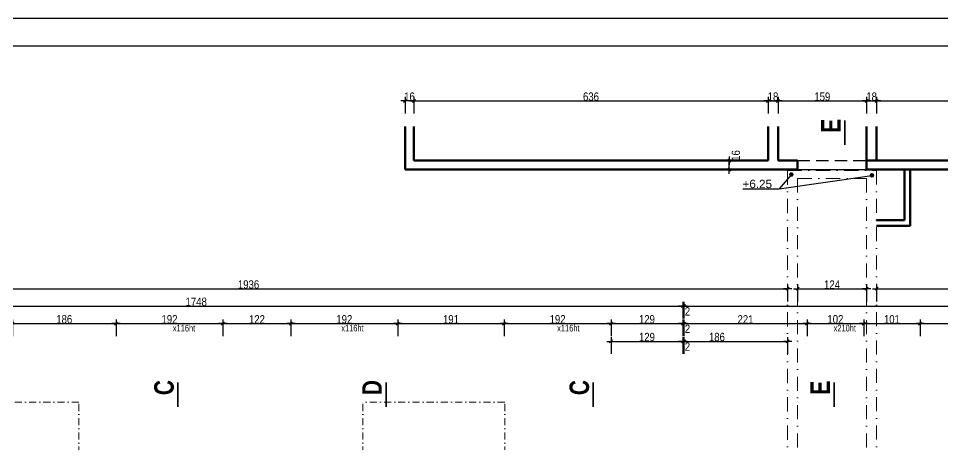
# Model space of a CAD drawing. Header units: millimetres. Extents: x 7120 to 15038, y -9128 to -4928.
# Drawn here: x 9975 to 11635, y -5693 to -4928 of the extents above; entities that cross this region are included whole.
import ezdxf
from ezdxf.enums import TextEntityAlignment as Align

# ---------------------------------------------------------------- set-up
doc = ezdxf.new("R2010")
doc.units = ezdxf.units.MM
doc.linetypes.add('CACHE2', pattern=[4.7625, 3.175, -1.5875])
doc.linetypes.add('TIRETPTX2', pattern=[50.8, 25.4, -12.7, 0, -12.7])
for name, color, linetype in [('01_Cad_2', 5, 'Continuous'), ('01_cote_gen', 4, 'Continuous'), ('01_linteaux', 2, 'Continuous'), ('01_texte', 230, 'Continuous'), ('AA_COTES', 2, 'Continuous')]:
    doc.layers.add(name, color=color, linetype=linetype)
doc.layers.add('01_murs_coup', color=5, linetype='Continuous', lineweight=60)
doc.layers.add('01_tram_axes', color=2, linetype='TIRETPTX2', lineweight=9)
doc.styles.add('ARIAL', font='arial.ttf')
doc.styles.add('impact', font='impact.ttf')
doc.styles.add('MATTE_TXT', font='arial.ttf')
doc.styles.add('STYLE2', font='ARIALN.TTF')
doc.dimstyles.new('JB50', dxfattribs={"dimscale": 0.1, "dimtxt": 150, "dimasz": 15, "dimexe": 0.1, "dimexo": 0.1, "dimgap": 0.09, "dimtad": 1, "dimdec": 1, "dimdsep": 46, "dimtxsty": 'STYLE2', "dimblk1": 'BOND_G', "dimblk2": 'BOND_D', "dimsah": 1, "dimcen": 1.5, "dimdle": 0.01, "dimse1": 1, "dimse2": 1, "dimclrd": 4, "dimclre": 2, "dimclrt": 6, "dimazin": 2, "dimtfac": 2.333333, "dimtdec": 1, "dimtix": 1, "dimtmove": 2, "dimatfit": 3, "dimldrblk": 'BOND_G', "dimfxl": 1, "dimtolj": 1, "dimtzin": 0, "dimarcsym": 0})

# ---------------------------------------------------------------- blocks, each defined once
blk = doc.blocks.new('BOND_G')
at = {"layer": 'AA_COTES', "color": 0}
for p, q in [((0, -5), (0, 15)), ((5, 0), (-5, 0)), ((1.8, 1.8), (-1.8, -1.8))]:
    blk.add_line(p, q, dxfattribs=at)
blk = doc.blocks.new('BOND_D')
at = {"layer": 'AA_COTES', "color": 0}
for p, q in [((5, 0), (-5, 0)), ((-1.8, -1.8), (1.8, 1.8)), ((0, 5), (0, -15))]:
    blk.add_line(p, q, dxfattribs=at)
blk = doc.blocks.new('*D12')
at = {"layer": '01_cote_gen', "color": 4, "lineweight": -2, "transparency": 16777216}
blk.add_line((9966.1, -5475.8), (10149.1, -5475.8), dxfattribs=at)
at = {"layer": 'DEFPOINTS', "color": 0}
for p in [(10150.6, -5475.8), (9964.6, -5503.7), (10150.6, -5503.7)]:
    blk.add_point(p, dxfattribs=at)
at = {"layer": '01_cote_gen', "color": 4, "lineweight": -2, "transparency": 16777216, "xscale": 1.5, "yscale": 1.5, "zscale": 1.5, "rotation": 180}
blk.add_blockref('BOND_G', (9964.6, -5475.8), dxfattribs=at)
at = {"layer": '01_cote_gen', "color": 4, "lineweight": -2, "transparency": 16777216, "xscale": 1.5, "yscale": 1.5, "zscale": 1.5}
blk.add_blockref('BOND_D', (10150.6, -5475.8), dxfattribs=at)
at = {"layer": '01_cote_gen', "color": 6, "transparency": 16777216, "insert": (10057.6, -5468.1), "char_height": 15, "attachment_point": 5, "style": 'STYLE2'}
blk.add_mtext('\\A1;186', dxfattribs=at)
blk = doc.blocks.new('*D13')
at = {"layer": '01_cote_gen', "color": 4, "lineweight": -2, "transparency": 16777216}
blk.add_line((10152.1, -5475.8), (10341.1, -5475.8), dxfattribs=at)
at = {"layer": 'DEFPOINTS', "color": 0}
for p in [(10342.6, -5475.8), (10150.6, -5503.7), (10342.6, -5503.7)]:
    blk.add_point(p, dxfattribs=at)
at = {"layer": '01_cote_gen', "color": 4, "lineweight": -2, "transparency": 16777216, "xscale": 1.5, "yscale": 1.5, "zscale": 1.5, "rotation": 180}
blk.add_blockref('BOND_G', (10150.6, -5475.8), dxfattribs=at)
at = {"layer": '01_cote_gen', "color": 4, "lineweight": -2, "transparency": 16777216, "xscale": 1.5, "yscale": 1.5, "zscale": 1.5}
blk.add_blockref('BOND_D', (10342.6, -5475.8), dxfattribs=at)
at = {"layer": '01_cote_gen', "color": 6, "transparency": 16777216, "insert": (10246.6, -5468.1), "char_height": 15, "attachment_point": 5, "style": 'STYLE2'}
blk.add_mtext('\\A1;192', dxfattribs=at)
blk = doc.blocks.new('*D14')
at = {"layer": '01_cote_gen', "color": 4, "lineweight": -2, "transparency": 16777216}
blk.add_line((10344.1, -5475.8), (10463.1, -5475.8), dxfattribs=at)
at = {"layer": 'DEFPOINTS', "color": 0}
for p in [(10464.6, -5475.8), (10342.6, -5503.7), (10464.6, -5503.7)]:
    blk.add_point(p, dxfattribs=at)
at = {"layer": '01_cote_gen', "color": 4, "lineweight": -2, "transparency": 16777216, "xscale": 1.5, "yscale": 1.5, "zscale": 1.5, "rotation": 180}
blk.add_blockref('BOND_G', (10342.6, -5475.8), dxfattribs=at)
at = {"layer": '01_cote_gen', "color": 4, "lineweight": -2, "transparency": 16777216, "xscale": 1.5, "yscale": 1.5, "zscale": 1.5}
blk.add_blockref('BOND_D', (10464.6, -5475.8), dxfattribs=at)
at = {"layer": '01_cote_gen', "color": 6, "transparency": 16777216, "insert": (10403.6, -5468.2), "char_height": 15, "attachment_point": 5, "style": 'STYLE2'}
blk.add_mtext('\\A1;122', dxfattribs=at)
blk = doc.blocks.new('*D15')
at = {"layer": '01_cote_gen', "color": 4, "lineweight": -2, "transparency": 16777216}
blk.add_line((10466.1, -5475.8), (10655.1, -5475.8), dxfattribs=at)
at = {"layer": 'DEFPOINTS', "color": 0}
for p in [(10656.6, -5475.8), (10464.6, -5503.7), (10656.6, -5503.7)]:
    blk.add_point(p, dxfattribs=at)
at = {"layer": '01_cote_gen', "color": 4, "lineweight": -2, "transparency": 16777216, "xscale": 1.5, "yscale": 1.5, "zscale": 1.5, "rotation": 180}
blk.add_blockref('BOND_G', (10464.6, -5475.8), dxfattribs=at)
at = {"layer": '01_cote_gen', "color": 4, "lineweight": -2, "transparency": 16777216, "xscale": 1.5, "yscale": 1.5, "zscale": 1.5}
blk.add_blockref('BOND_D', (10656.6, -5475.8), dxfattribs=at)
at = {"layer": '01_cote_gen', "color": 6, "transparency": 16777216, "insert": (10560.6, -5468.1), "char_height": 15, "attachment_point": 5, "style": 'STYLE2'}
blk.add_mtext('\\A1;192', dxfattribs=at)
blk = doc.blocks.new('*D16')
at = {"layer": '01_cote_gen', "color": 4, "lineweight": -2, "transparency": 16777216}
blk.add_line((10658.1, -5475.8), (10846.1, -5475.8), dxfattribs=at)
at = {"layer": 'DEFPOINTS', "color": 0}
for p in [(10847.6, -5475.8), (10656.6, -5503.7), (10847.6, -5503.7)]:
    blk.add_point(p, dxfattribs=at)
at = {"layer": '01_cote_gen', "color": 4, "lineweight": -2, "transparency": 16777216, "xscale": 1.5, "yscale": 1.5, "zscale": 1.5, "rotation": 180}
blk.add_blockref('BOND_G', (10656.6, -5475.8), dxfattribs=at)
at = {"layer": '01_cote_gen', "color": 4, "lineweight": -2, "transparency": 16777216, "xscale": 1.5, "yscale": 1.5, "zscale": 1.5}
blk.add_blockref('BOND_D', (10847.6, -5475.8), dxfattribs=at)
at = {"layer": '01_cote_gen', "color": 6, "transparency": 16777216, "insert": (10752.1, -5468.1), "char_height": 15, "attachment_point": 5, "style": 'STYLE2'}
blk.add_mtext('\\A1;191', dxfattribs=at)
blk = doc.blocks.new('*D17')
at = {"layer": '01_cote_gen', "color": 4, "lineweight": -2, "transparency": 16777216}
blk.add_line((10849.1, -5475.8), (11038.1, -5475.8), dxfattribs=at)
at = {"layer": 'DEFPOINTS', "color": 0}
for p in [(11039.6, -5475.8), (10847.6, -5503.7), (11039.6, -5503.7)]:
    blk.add_point(p, dxfattribs=at)
at = {"layer": '01_cote_gen', "color": 4, "lineweight": -2, "transparency": 16777216, "xscale": 1.5, "yscale": 1.5, "zscale": 1.5, "rotation": 180}
blk.add_blockref('BOND_G', (10847.6, -5475.8), dxfattribs=at)
at = {"layer": '01_cote_gen', "color": 4, "lineweight": -2, "transparency": 16777216, "xscale": 1.5, "yscale": 1.5, "zscale": 1.5}
blk.add_blockref('BOND_D', (11039.6, -5475.8), dxfattribs=at)
at = {"layer": '01_cote_gen', "color": 6, "transparency": 16777216, "insert": (10943.6, -5468.1), "char_height": 15, "attachment_point": 5, "style": 'STYLE2'}
blk.add_mtext('\\A1;192', dxfattribs=at)
blk = doc.blocks.new('*D18')
at = {"layer": '01_cote_gen', "color": 4, "lineweight": -2, "transparency": 16777216}
blk.add_line((9422.1, -5413.3), (11355.1, -5413.3), dxfattribs=at)
at = {"layer": 'DEFPOINTS', "color": 0}
for p in [(11356.6, -5413.3), (9420.6, -5467), (11356.6, -5467)]:
    blk.add_point(p, dxfattribs=at)
at = {"layer": '01_cote_gen', "color": 4, "lineweight": -2, "transparency": 16777216, "xscale": 1.5, "yscale": 1.5, "zscale": 1.5, "rotation": 180}
blk.add_blockref('BOND_G', (9420.6, -5413.3), dxfattribs=at)
at = {"layer": '01_cote_gen', "color": 4, "lineweight": -2, "transparency": 16777216, "xscale": 1.5, "yscale": 1.5, "zscale": 1.5}
blk.add_blockref('BOND_D', (11356.6, -5413.3), dxfattribs=at)
at = {"layer": '01_cote_gen', "color": 6, "transparency": 16777216, "insert": (10388.6, -5405.6), "char_height": 15, "attachment_point": 5, "style": 'STYLE2'}
blk.add_mtext('\\A1;1936', dxfattribs=at)
blk = doc.blocks.new('*D36')
at = {"layer": '01_cote_gen', "color": 4, "lineweight": -2, "transparency": 16777216}
blk.add_line((11041.1, -5507.7), (11167.1, -5507.7), dxfattribs=at)
at = {"layer": 'DEFPOINTS', "color": 0}
for p in [(11039.6, -5505.8), (11168.6, -5505.8), (11168.6, -5507.7)]:
    blk.add_point(p, dxfattribs=at)
at = {"layer": '01_cote_gen', "color": 4, "lineweight": -2, "transparency": 16777216, "xscale": 1.5, "yscale": 1.5, "zscale": 1.5, "rotation": 180}
blk.add_blockref('BOND_G', (11039.6, -5507.7), dxfattribs=at)
at = {"layer": '01_cote_gen', "color": 4, "lineweight": -2, "transparency": 16777216, "xscale": 1.5, "yscale": 1.5, "zscale": 1.5}
blk.add_blockref('BOND_D', (11168.6, -5507.7), dxfattribs=at)
at = {"layer": '01_cote_gen', "color": 6, "transparency": 16777216, "insert": (11104.1, -5500), "char_height": 15, "attachment_point": 5, "style": 'STYLE2'}
blk.add_mtext('\\A1;129', dxfattribs=at)
blk = doc.blocks.new('*D37')
at = {"layer": '01_cote_gen', "color": 4, "lineweight": -2, "transparency": 16777216}
blk.add_line((11172.1, -5507.7), (11355.1, -5507.7), dxfattribs=at)
at = {"layer": 'DEFPOINTS', "color": 0}
for p in [(11170.6, -5505.8), (11356.6, -5507.7), (11356.6, -5554.3)]:
    blk.add_point(p, dxfattribs=at)
at = {"layer": '01_cote_gen', "color": 4, "lineweight": -2, "transparency": 16777216, "xscale": 1.5, "yscale": 1.5, "zscale": 1.5, "rotation": 180}
blk.add_blockref('BOND_G', (11170.6, -5507.7), dxfattribs=at)
at = {"layer": '01_cote_gen', "color": 4, "lineweight": -2, "transparency": 16777216, "xscale": 1.5, "yscale": 1.5, "zscale": 1.5}
blk.add_blockref('BOND_D', (11356.6, -5507.7), dxfattribs=at)
at = {"layer": '01_cote_gen', "color": 6, "transparency": 16777216, "insert": (11229.8, -5500), "char_height": 15, "attachment_point": 5, "style": 'STYLE2'}
blk.add_mtext('\\A1;186', dxfattribs=at)
blk = doc.blocks.new('*D38')
at = {"layer": '01_cote_gen', "color": 4, "lineweight": -2, "transparency": 16777216}
for p, q in [((11167.1, -5507.7), (11165.6, -5507.7)), ((11170.6, -5507.7), (11168.6, -5507.7)), ((11172.1, -5507.7), (11173.6, -5507.7))]:
    blk.add_line(p, q, dxfattribs=at)
at = {"layer": 'DEFPOINTS', "color": 0}
for p in [(11168.6, -5507.7), (11168.6, -5515.2), (11170.6, -5515.2)]:
    blk.add_point(p, dxfattribs=at)
at = {"layer": '01_cote_gen', "color": 4, "lineweight": -2, "transparency": 16777216, "xscale": 1.5, "yscale": 1.5, "zscale": 1.5}
blk.add_blockref('BOND_D', (11168.6, -5507.7), dxfattribs=at)
at = {"layer": '01_cote_gen', "color": 4, "lineweight": -2, "transparency": 16777216, "xscale": 1.5, "yscale": 1.5, "zscale": 1.5, "rotation": 180}
blk.add_blockref('BOND_G', (11170.6, -5507.7), dxfattribs=at)
at = {"layer": '01_cote_gen', "color": 6, "transparency": 16777216, "insert": (11176.9, -5517.1), "char_height": 15, "attachment_point": 5, "style": 'STYLE2'}
blk.add_mtext('\\A1;2', dxfattribs=at)
blk = doc.blocks.new('*D39')
at = {"layer": '01_cote_gen', "color": 4, "lineweight": -2, "transparency": 16777216}
blk.add_line((11376.1, -5413.3), (11497.1, -5413.3), dxfattribs=at)
at = {"layer": 'DEFPOINTS', "color": 0}
for p in [(11374.6, -5420.8), (11498.6, -5413.3), (11498.6, -5420.8)]:
    blk.add_point(p, dxfattribs=at)
at = {"layer": '01_cote_gen', "color": 4, "lineweight": -2, "transparency": 16777216, "xscale": 1.5, "yscale": 1.5, "zscale": 1.5, "rotation": 180}
blk.add_blockref('BOND_G', (11374.6, -5413.3), dxfattribs=at)
at = {"layer": '01_cote_gen', "color": 4, "lineweight": -2, "transparency": 16777216, "xscale": 1.5, "yscale": 1.5, "zscale": 1.5}
blk.add_blockref('BOND_D', (11498.6, -5413.3), dxfattribs=at)
at = {"layer": '01_cote_gen', "color": 6, "transparency": 16777216, "insert": (11436.6, -5405.7), "char_height": 15, "attachment_point": 5, "style": 'STYLE2'}
blk.add_mtext('\\A1;124', dxfattribs=at)
blk = doc.blocks.new('*D42')
at = {"layer": '01_cote_gen', "color": 4, "lineweight": -2, "transparency": 16777216}
blk.add_line((11251.9, -5197.5), (11251.9, -5184.5), dxfattribs=at)
at = {"layer": 'DEFPOINTS', "color": 0}
for p in [(11251.9, -5183), (11301.9, -5183), (11301.9, -5199)]:
    blk.add_point(p, dxfattribs=at)
at = {"layer": '01_cote_gen', "color": 4, "lineweight": -2, "transparency": 16777216, "xscale": 1.5, "yscale": 1.5, "zscale": 1.5}
for name, p, rotation in [('BOND_D', (11251.9, -5183), 90), ('BOND_G', (11251.9, -5199), 270)]:
    blk.add_blockref(name, p, dxfattribs=dict(at, rotation=rotation))
at = {"layer": '01_cote_gen', "color": 6, "transparency": 16777216, "insert": (11263.9, -5173.8), "char_height": 15, "attachment_point": 5, "rotation": 90, "style": 'STYLE2'}
blk.add_mtext('\\A1;16', dxfattribs=at)
blk = doc.blocks.new('*D68')
at = {"layer": '01_cote_gen', "color": 4, "lineweight": -2, "transparency": 16777216}
for p, q in [((10668.1, -5075.7), (10666.6, -5075.7)), ((10685.6, -5075.7), (10669.6, -5075.7)), ((10687.1, -5075.7), (10688.6, -5075.7))]:
    blk.add_line(p, q, dxfattribs=at)
at = {"layer": 'DEFPOINTS', "color": 0}
for p in [(10669.6, -5075.7), (10669.6, -5121.5), (10685.6, -5121.5)]:
    blk.add_point(p, dxfattribs=at)
at = {"layer": '01_cote_gen', "color": 4, "lineweight": -2, "transparency": 16777216, "xscale": 1.5, "yscale": 1.5, "zscale": 1.5}
blk.add_blockref('BOND_D', (10669.6, -5075.7), dxfattribs=at)
at = {"layer": '01_cote_gen', "color": 4, "lineweight": -2, "transparency": 16777216, "xscale": 1.5, "yscale": 1.5, "zscale": 1.5, "rotation": 180}
blk.add_blockref('BOND_G', (10685.6, -5075.7), dxfattribs=at)
at = {"layer": '01_cote_gen', "color": 6, "transparency": 16777216, "insert": (10677.6, -5068.1), "char_height": 15, "attachment_point": 5, "style": 'STYLE2'}
blk.add_mtext('\\A1;16', dxfattribs=at)
blk = doc.blocks.new('*D69')
at = {"layer": '01_cote_gen', "color": 4, "lineweight": -2, "transparency": 16777216}
blk.add_line((10687.1, -5075.7), (11320.1, -5075.7), dxfattribs=at)
at = {"layer": 'DEFPOINTS', "color": 0}
for p in [(11321.6, -5075.7), (10685.6, -5121.5), (11321.6, -5121.5)]:
    blk.add_point(p, dxfattribs=at)
at = {"layer": '01_cote_gen', "color": 4, "lineweight": -2, "transparency": 16777216, "xscale": 1.5, "yscale": 1.5, "zscale": 1.5, "rotation": 180}
blk.add_blockref('BOND_G', (10685.6, -5075.7), dxfattribs=at)
at = {"layer": '01_cote_gen', "color": 4, "lineweight": -2, "transparency": 16777216, "xscale": 1.5, "yscale": 1.5, "zscale": 1.5}
blk.add_blockref('BOND_D', (11321.6, -5075.7), dxfattribs=at)
at = {"layer": '01_cote_gen', "color": 6, "transparency": 16777216, "insert": (11003.6, -5068.1), "char_height": 15, "attachment_point": 5, "style": 'STYLE2'}
blk.add_mtext('\\A1;636', dxfattribs=at)
blk = doc.blocks.new('*D70')
at = {"layer": '01_cote_gen', "color": 4, "lineweight": -2, "transparency": 16777216}
blk.add_line((11323.1, -5075.7), (11338.1, -5075.7), dxfattribs=at)
at = {"layer": 'DEFPOINTS', "color": 0}
for p in [(11339.6, -5075.7), (11321.6, -5121.5), (11339.6, -5121.5)]:
    blk.add_point(p, dxfattribs=at)
at = {"layer": '01_cote_gen', "color": 4, "lineweight": -2, "transparency": 16777216, "xscale": 1.5, "yscale": 1.5, "zscale": 1.5, "rotation": 180}
blk.add_blockref('BOND_G', (11321.6, -5075.7), dxfattribs=at)
at = {"layer": '01_cote_gen', "color": 4, "lineweight": -2, "transparency": 16777216, "xscale": 1.5, "yscale": 1.5, "zscale": 1.5}
blk.add_blockref('BOND_D', (11339.6, -5075.7), dxfattribs=at)
at = {"layer": '01_cote_gen', "color": 6, "transparency": 16777216, "insert": (11330.6, -5068.1), "char_height": 15, "attachment_point": 5, "style": 'STYLE2'}
blk.add_mtext('\\A1;18', dxfattribs=at)
blk = doc.blocks.new('*D71')
at = {"layer": '01_cote_gen', "color": 4, "lineweight": -2, "transparency": 16777216}
blk.add_line((11341.1, -5075.7), (11497.1, -5075.7), dxfattribs=at)
at = {"layer": 'DEFPOINTS', "color": 0}
for p in [(11498.6, -5075.7), (11339.6, -5121.5), (11498.6, -5121.5)]:
    blk.add_point(p, dxfattribs=at)
at = {"layer": '01_cote_gen', "color": 4, "lineweight": -2, "transparency": 16777216, "xscale": 1.5, "yscale": 1.5, "zscale": 1.5, "rotation": 180}
blk.add_blockref('BOND_G', (11339.6, -5075.7), dxfattribs=at)
at = {"layer": '01_cote_gen', "color": 4, "lineweight": -2, "transparency": 16777216, "xscale": 1.5, "yscale": 1.5, "zscale": 1.5}
blk.add_blockref('BOND_D', (11498.6, -5075.7), dxfattribs=at)
at = {"layer": '01_cote_gen', "color": 6, "transparency": 16777216, "insert": (11419.1, -5068.1), "char_height": 15, "attachment_point": 5, "style": 'STYLE2'}
blk.add_mtext('\\A1;159', dxfattribs=at)
blk = doc.blocks.new('*D72')
at = {"layer": '01_cote_gen', "color": 4, "lineweight": -2, "transparency": 16777216}
blk.add_line((11500.1, -5075.7), (11515.1, -5075.7), dxfattribs=at)
at = {"layer": 'DEFPOINTS', "color": 0}
for p in [(11516.6, -5075.7), (11498.6, -5121.5), (11516.6, -5121.5)]:
    blk.add_point(p, dxfattribs=at)
at = {"layer": '01_cote_gen', "color": 4, "lineweight": -2, "transparency": 16777216, "xscale": 1.5, "yscale": 1.5, "zscale": 1.5, "rotation": 180}
blk.add_blockref('BOND_G', (11498.6, -5075.7), dxfattribs=at)
at = {"layer": '01_cote_gen', "color": 4, "lineweight": -2, "transparency": 16777216, "xscale": 1.5, "yscale": 1.5, "zscale": 1.5}
blk.add_blockref('BOND_D', (11516.6, -5075.7), dxfattribs=at)
at = {"layer": '01_cote_gen', "color": 6, "transparency": 16777216, "insert": (11507.6, -5068.1), "char_height": 15, "attachment_point": 5, "style": 'STYLE2'}
blk.add_mtext('\\A1;18', dxfattribs=at)
blk = doc.blocks.new('*D73')
at = {"layer": '01_cote_gen', "color": 4, "lineweight": -2, "transparency": 16777216}
blk.add_line((11518.1, -5075.7), (12186.1, -5075.7), dxfattribs=at)
at = {"layer": 'DEFPOINTS', "color": 0}
for p in [(12187.6, -5075.7), (11516.6, -5121.5), (12187.6, -5121.5)]:
    blk.add_point(p, dxfattribs=at)
at = {"layer": '01_cote_gen', "color": 4, "lineweight": -2, "transparency": 16777216, "xscale": 1.5, "yscale": 1.5, "zscale": 1.5, "rotation": 180}
blk.add_blockref('BOND_G', (11516.6, -5075.7), dxfattribs=at)
at = {"layer": '01_cote_gen', "color": 4, "lineweight": -2, "transparency": 16777216, "xscale": 1.5, "yscale": 1.5, "zscale": 1.5}
blk.add_blockref('BOND_D', (12187.6, -5075.7), dxfattribs=at)
at = {"layer": '01_cote_gen', "color": 6, "transparency": 16777216, "insert": (11852.1, -5068.1), "char_height": 15, "attachment_point": 5, "style": 'STYLE2'}
blk.add_mtext('\\A1;671', dxfattribs=at)
blk = doc.blocks.new('*D90')
at = {"layer": '01_cote_gen', "color": 4, "lineweight": -2, "transparency": 16777216}
blk.add_line((11518.1, -5413.3), (14066.1, -5413.3), dxfattribs=at)
at = {"layer": 'DEFPOINTS', "color": 0}
for p in [(11516.6, -5391.2), (14067.6, -5413.3), (14067.6, -5467)]:
    blk.add_point(p, dxfattribs=at)
at = {"layer": '01_cote_gen', "color": 4, "lineweight": -2, "transparency": 16777216, "xscale": 1.5, "yscale": 1.5, "zscale": 1.5, "rotation": 180}
blk.add_blockref('BOND_G', (11516.6, -5413.3), dxfattribs=at)
at = {"layer": '01_cote_gen', "color": 4, "lineweight": -2, "transparency": 16777216, "xscale": 1.5, "yscale": 1.5, "zscale": 1.5}
blk.add_blockref('BOND_D', (14067.6, -5413.3), dxfattribs=at)
at = {"layer": '01_cote_gen', "color": 6, "transparency": 16777216, "insert": (12792.1, -5405.6), "char_height": 15, "attachment_point": 5, "style": 'STYLE2'}
blk.add_mtext('\\A1;2551', dxfattribs=at)
blk = doc.blocks.new('*D176')
at = {"layer": '01_cote_gen', "color": 4, "lineweight": -2, "transparency": 16777216}
blk.add_line((11393.1, -5475.8), (11492.1, -5475.8), dxfattribs=at)
at = {"layer": 'DEFPOINTS', "color": 0}
for p in [(11493.6, -5475.8), (11391.6, -5498.3), (11493.6, -5868.2)]:
    blk.add_point(p, dxfattribs=at)
at = {"layer": '01_cote_gen', "color": 4, "lineweight": -2, "transparency": 16777216, "xscale": 1.5, "yscale": 1.5, "zscale": 1.5, "rotation": 180}
blk.add_blockref('BOND_G', (11391.6, -5475.8), dxfattribs=at)
at = {"layer": '01_cote_gen', "color": 4, "lineweight": -2, "transparency": 16777216, "xscale": 1.5, "yscale": 1.5, "zscale": 1.5}
blk.add_blockref('BOND_D', (11493.6, -5475.8), dxfattribs=at)
at = {"layer": '01_cote_gen', "color": 6, "transparency": 16777216, "insert": (11442.6, -5468.1), "char_height": 15, "attachment_point": 5, "style": 'STYLE2'}
blk.add_mtext('\\A1;102', dxfattribs=at)
blk = doc.blocks.new('*D177')
at = {"layer": '01_cote_gen', "color": 4, "lineweight": -2, "transparency": 16777216}
blk.add_line((11495.1, -5475.8), (11593.1, -5475.8), dxfattribs=at)
at = {"layer": 'DEFPOINTS', "color": 0}
for p in [(11594.6, -5475.8), (11594.6, -5491.5), (11493.6, -5498.3)]:
    blk.add_point(p, dxfattribs=at)
at = {"layer": '01_cote_gen', "color": 4, "lineweight": -2, "transparency": 16777216, "xscale": 1.5, "yscale": 1.5, "zscale": 1.5, "rotation": 180}
blk.add_blockref('BOND_G', (11493.6, -5475.8), dxfattribs=at)
at = {"layer": '01_cote_gen', "color": 4, "lineweight": -2, "transparency": 16777216, "xscale": 1.5, "yscale": 1.5, "zscale": 1.5}
blk.add_blockref('BOND_D', (11594.6, -5475.8), dxfattribs=at)
at = {"layer": '01_cote_gen', "color": 6, "transparency": 16777216, "insert": (11544.1, -5468.1), "char_height": 15, "attachment_point": 5, "style": 'STYLE2'}
blk.add_mtext('\\A1;101', dxfattribs=at)
blk = doc.blocks.new('*D178')
at = {"layer": '01_cote_gen', "color": 4, "lineweight": -2, "transparency": 16777216}
blk.add_line((11596.1, -5475.8), (11785.1, -5475.8), dxfattribs=at)
at = {"layer": 'DEFPOINTS', "color": 0}
for p in [(11786.6, -5475.8), (11594.6, -5498.3), (11786.6, -5498.3)]:
    blk.add_point(p, dxfattribs=at)
at = {"layer": '01_cote_gen', "color": 4, "lineweight": -2, "transparency": 16777216, "xscale": 1.5, "yscale": 1.5, "zscale": 1.5, "rotation": 180}
blk.add_blockref('BOND_G', (11594.6, -5475.8), dxfattribs=at)
at = {"layer": '01_cote_gen', "color": 4, "lineweight": -2, "transparency": 16777216, "xscale": 1.5, "yscale": 1.5, "zscale": 1.5}
blk.add_blockref('BOND_D', (11786.6, -5475.8), dxfattribs=at)
at = {"layer": '01_cote_gen', "color": 6, "transparency": 16777216, "insert": (11662.1, -5468.1), "char_height": 15, "attachment_point": 5, "style": 'STYLE2'}
blk.add_mtext('\\A1;192', dxfattribs=at)
blk = doc.blocks.new('*D253')
at = {"layer": '01_cote_gen', "color": 4, "lineweight": -2, "transparency": 16777216}
blk.add_line((11041.1, -5475.8), (11167.1, -5475.8), dxfattribs=at)
at = {"layer": 'DEFPOINTS', "color": 0}
for p in [(11168.6, -5475.8), (11039.6, -5483.3), (11168.6, -5878.8)]:
    blk.add_point(p, dxfattribs=at)
at = {"layer": '01_cote_gen', "color": 4, "lineweight": -2, "transparency": 16777216, "xscale": 1.5, "yscale": 1.5, "zscale": 1.5, "rotation": 180}
blk.add_blockref('BOND_G', (11039.6, -5475.8), dxfattribs=at)
at = {"layer": '01_cote_gen', "color": 4, "lineweight": -2, "transparency": 16777216, "xscale": 1.5, "yscale": 1.5, "zscale": 1.5}
blk.add_blockref('BOND_D', (11168.6, -5475.8), dxfattribs=at)
at = {"layer": '01_cote_gen', "color": 6, "transparency": 16777216, "insert": (11104.1, -5468.1), "char_height": 15, "attachment_point": 5, "style": 'STYLE2'}
blk.add_mtext('\\A1;129', dxfattribs=at)
blk = doc.blocks.new('*D254')
at = {"layer": '01_cote_gen', "color": 4, "lineweight": -2, "transparency": 16777216}
blk.add_line((11172.1, -5475.8), (11390.1, -5475.8), dxfattribs=at)
at = {"layer": 'DEFPOINTS', "color": 0}
for p in [(11391.6, -5475.8), (11170.6, -5500.2), (11391.6, -5500.2)]:
    blk.add_point(p, dxfattribs=at)
at = {"layer": '01_cote_gen', "color": 4, "lineweight": -2, "transparency": 16777216, "xscale": 1.5, "yscale": 1.5, "zscale": 1.5, "rotation": 180}
blk.add_blockref('BOND_G', (11170.6, -5475.8), dxfattribs=at)
at = {"layer": '01_cote_gen', "color": 4, "lineweight": -2, "transparency": 16777216, "xscale": 1.5, "yscale": 1.5, "zscale": 1.5}
blk.add_blockref('BOND_D', (11391.6, -5475.8), dxfattribs=at)
at = {"layer": '01_cote_gen', "color": 6, "transparency": 16777216, "insert": (11281.1, -5468.2), "char_height": 15, "attachment_point": 5, "style": 'STYLE2'}
blk.add_mtext('\\A1;221', dxfattribs=at)
blk = doc.blocks.new('*D255')
at = {"layer": '01_cote_gen', "color": 4, "lineweight": -2, "transparency": 16777216}
for p, q in [((11167.1, -5475.8), (11165.6, -5475.8)), ((11170.6, -5475.8), (11168.6, -5475.8)), ((11172.1, -5475.8), (11173.6, -5475.8))]:
    blk.add_line(p, q, dxfattribs=at)
at = {"layer": 'DEFPOINTS', "color": 0}
for p in [(11168.6, -5475.8), (11168.6, -5483.3), (11170.6, -5483.3)]:
    blk.add_point(p, dxfattribs=at)
at = {"layer": '01_cote_gen', "color": 4, "lineweight": -2, "transparency": 16777216, "xscale": 1.5, "yscale": 1.5, "zscale": 1.5}
blk.add_blockref('BOND_D', (11168.6, -5475.8), dxfattribs=at)
at = {"layer": '01_cote_gen', "color": 4, "lineweight": -2, "transparency": 16777216, "xscale": 1.5, "yscale": 1.5, "zscale": 1.5, "rotation": 180}
blk.add_blockref('BOND_G', (11170.6, -5475.8), dxfattribs=at)
at = {"layer": '01_cote_gen', "color": 6, "transparency": 16777216, "insert": (11176.9, -5485.2), "char_height": 15, "attachment_point": 5, "style": 'STYLE2'}
blk.add_mtext('\\A1;2', dxfattribs=at)
blk = doc.blocks.new('*D256')
at = {"layer": '01_cote_gen', "color": 4, "lineweight": -2, "transparency": 16777216}
blk.add_line((9422.1, -5444.3), (11167.1, -5444.3), dxfattribs=at)
at = {"layer": 'DEFPOINTS', "color": 0}
for p in [(9420.6, -5435.8), (11168.6, -5444.3), (11168.6, -5468.3)]:
    blk.add_point(p, dxfattribs=at)
at = {"layer": '01_cote_gen', "color": 4, "lineweight": -2, "transparency": 16777216, "xscale": 1.5, "yscale": 1.5, "zscale": 1.5, "rotation": 180}
blk.add_blockref('BOND_G', (9420.6, -5444.3), dxfattribs=at)
at = {"layer": '01_cote_gen', "color": 4, "lineweight": -2, "transparency": 16777216, "xscale": 1.5, "yscale": 1.5, "zscale": 1.5}
blk.add_blockref('BOND_D', (11168.6, -5444.3), dxfattribs=at)
at = {"layer": '01_cote_gen', "color": 6, "transparency": 16777216, "insert": (10294.6, -5436.7), "char_height": 15, "attachment_point": 5, "style": 'STYLE2'}
blk.add_mtext('\\A1;1748', dxfattribs=at)
blk = doc.blocks.new('*D257')
at = {"layer": '01_cote_gen', "color": 4, "lineweight": -2, "transparency": 16777216}
for p, q in [((11167.1, -5444.3), (11165.6, -5444.3)), ((11170.6, -5444.3), (11168.6, -5444.3)), ((11172.1, -5444.3), (11173.6, -5444.3))]:
    blk.add_line(p, q, dxfattribs=at)
at = {"layer": 'DEFPOINTS', "color": 0}
for p in [(11168.6, -5444.3), (11168.6, -5451.8), (11170.6, -5451.8)]:
    blk.add_point(p, dxfattribs=at)
at = {"layer": '01_cote_gen', "color": 4, "lineweight": -2, "transparency": 16777216, "xscale": 1.5, "yscale": 1.5, "zscale": 1.5}
blk.add_blockref('BOND_D', (11168.6, -5444.3), dxfattribs=at)
at = {"layer": '01_cote_gen', "color": 4, "lineweight": -2, "transparency": 16777216, "xscale": 1.5, "yscale": 1.5, "zscale": 1.5, "rotation": 180}
blk.add_blockref('BOND_G', (11170.6, -5444.3), dxfattribs=at)
at = {"layer": '01_cote_gen', "color": 6, "transparency": 16777216, "insert": (11176.9, -5453.8), "char_height": 15, "attachment_point": 5, "style": 'STYLE2'}
blk.add_mtext('\\A1;2', dxfattribs=at)
blk = doc.blocks.new('*D258')
at = {"layer": '01_cote_gen', "color": 4, "lineweight": -2, "transparency": 16777216}
blk.add_line((11172.1, -5444.3), (14066.1, -5444.3), dxfattribs=at)
at = {"layer": 'DEFPOINTS', "color": 0}
for p in [(14067.6, -5444.3), (14067.6, -5444.3), (11170.6, -5460.4)]:
    blk.add_point(p, dxfattribs=at)
at = {"layer": '01_cote_gen', "color": 4, "lineweight": -2, "transparency": 16777216, "xscale": 1.5, "yscale": 1.5, "zscale": 1.5, "rotation": 180}
blk.add_blockref('BOND_G', (11170.6, -5444.3), dxfattribs=at)
at = {"layer": '01_cote_gen', "color": 4, "lineweight": -2, "transparency": 16777216, "xscale": 1.5, "yscale": 1.5, "zscale": 1.5}
blk.add_blockref('BOND_D', (14067.6, -5444.3), dxfattribs=at)
at = {"layer": '01_cote_gen', "color": 6, "transparency": 16777216, "insert": (12619.1, -5436.7), "char_height": 15, "attachment_point": 5, "style": 'STYLE2'}
blk.add_mtext('\\A1;2897', dxfattribs=at)

msp = doc.modelspace()

# ---------------------------------------------------------------- linework, layer by layer
at = {"layer": '01_Cad_2'}
msp.add_line((15037.97, -4927.54), (7119.72, -4927.54), dxfattribs=at)
at = {"layer": '01_Cad_2', "color": 2}
msp.add_line((14987.97, -4977.54), (7169.72, -4977.54), dxfattribs=at)
at = {"layer": '01_linteaux', "linetype": 'CACHE2', "ltscale": 7}
msp.add_line((11374.63, -5182.96), (11498.63, -5182.96), dxfattribs=at)
at = {"layer": '01_linteaux'}
msp.add_line((11374.63, -5198.96), (11498.63, -5198.96), dxfattribs=at)
at = {"layer": '01_murs_coup'}
for p, q in [((10669.63, -5198.96), (10669.63, -5121.46)), ((10685.63, -5182.96), (10685.63, -5121.46)), ((11321.63, -5182.96), (11321.63, -5121.46)), ((11339.63, -5182.96), (11339.63, -5121.46)), ((11498.63, -5198.96), (11498.63, -5121.46)), ((11516.63, -5182.96), (11516.63, -5121.46)), ((10685.63, -5182.96), (11321.63, -5182.96)), ((11339.63, -5182.96), (11374.63, -5182.96)), ((11374.63, -5198.96), (11374.63, -5182.96)), ((11498.63, -5182.96), (12187.63, -5182.96)), ((10669.63, -5198.96), (11374.63, -5198.96)), ((11498.63, -5198.96), (12203.63, -5198.96)), ((11566.63, -5289.96), (11566.63, -5198.96)), ((11576.63, -5299.96), (11576.63, -5198.96)), ((11516.63, -5289.96), (11566.63, -5289.96)), ((11516.63, -5299.96), (11576.63, -5299.96))]:
    msp.add_line(p, q, dxfattribs=at)
at = {"layer": '01_texte'}
for p, q in [((11363.48, -5207.95), (11341.69, -5233.36)), ((11341.69, -5233.36), (11508.27, -5209.4)), ((11276.47, -5233.36), (11341.69, -5233.36))]:
    msp.add_line(p, q, dxfattribs=at)
at = {"layer": '01_texte', "const_width": 3}
for points in [[(11459.64, -5110.53), (11459.64, -5154.78)], [(10261.82, -5581.17), (10261.82, -5625.43)], [(10635.52, -5581.17), (10635.52, -5625.43)], [(11007.76, -5581.17), (11007.76, -5625.43)], [(11440.44, -5581.17), (11440.44, -5625.43)]]:
    msp.add_lwpolyline(points, dxfattribs=at)
at = {"layer": '01_texte', "const_width": 4}
for points in [[(11361.48, -5207.95, 1), (11365.48, -5207.95, 1)], [(11506.27, -5209.4, 1), (11510.27, -5209.4, 1)]]:
    msp.add_lwpolyline(points, format="xyb", close=True, dxfattribs=at)
at = {"layer": '01_tram_axes'}
for p, q in [((11356.63, -5200.96), (11356.63, -5836.96)), ((11356.63, -5200.96), (11516.63, -5200.96)), ((11516.63, -5836.96), (11516.63, -5200.96)), ((11374.63, -5214.96), (11374.63, -5836.96)), ((11374.63, -5214.96), (11498.63, -5214.96)), ((11498.63, -5214.96), (11498.63, -5836.96))]:
    msp.add_line(p, q, dxfattribs=at)
at = {"layer": '01_tram_axes', "ltscale": 0.5}
for p, q in [((10083.63, -5616.96), (9868.63, -5616.96)), ((10083.63, -5836.96), (10083.63, -5616.96)), ((10593.63, -5836.96), (10593.63, -5616.96)), ((10848.63, -5616.96), (10593.63, -5616.96)), ((10848.63, -5836.96), (10848.63, -5616.96))]:
    msp.add_line(p, q, dxfattribs=at)

# ---------------------------------------------------------------- texts
at = {"layer": '01_texte', "style": 'impact'}
for s, p in [('E', (11462.49, -5120.19)), ('C', (10264.67, -5590.83)), ('D', (10638.38, -5590.83)), ('C', (11010.61, -5590.83)), ('E', (11443.29, -5590.83))]:
    msp.add_text(s, height=35, rotation=90, dxfattribs=at).set_placement(p, align=Align.BOTTOM_CENTER)
at = {"layer": '01_texte', "style": 'ARIAL'}
msp.add_text('+6.25', height=15, dxfattribs=at).set_placement((11275.8, -5232.35))
at = {"layer": '01_texte', "style": 'MATTE_TXT', "width": 0.8}
for s, p in [('x116ht', (10272.67, -5493.57)), ('x116ht', (10575.23, -5493.57)), ('x116ht', (10962.99, -5493.57)), ('x210ht', (11459.5, -5493.57))]:
    msp.add_text(s, height=12, dxfattribs=at).set_placement(p, align=Align.BOTTOM_CENTER)

# ---------------------------------------------------------------- dimensions: what is measured, and where the dimension line sits
at = {"layer": '01_cote_gen'}
for base, p1, p2, picture, middle in [((10669.63, -5075.75), (10685.63, -5121.46), (10669.63, -5121.46), '*D68', (10677.63, -5068.08)), ((11321.63, -5075.75), (10685.63, -5121.46), (11321.63, -5121.46), '*D69', (11003.63, -5068.08)), ((11339.63, -5075.75), (11321.63, -5121.46), (11339.63, -5121.46), '*D70', (11330.63, -5068.08)), ((11498.63, -5075.75), (11339.63, -5121.46), (11498.63, -5121.46), '*D71', (11419.13, -5068.08)), ((11516.63, -5075.75), (11498.63, -5121.46), (11516.63, -5121.46), '*D72', (11507.63, -5068.08)), ((12187.63, -5075.75), (11516.63, -5121.46), (12187.63, -5121.46), '*D73', (11852.13, -5068.08)), ((14067.63, -5413.27), (11516.63, -5391.16), (14067.63, -5467.02), '*D90', (12792.13, -5405.6)), ((11356.63, -5413.27), (9420.63, -5467.02), (11356.63, -5467.02), '*D18', (10388.63, -5405.6)), ((11498.63, -5413.27), (11374.63, -5420.77), (11498.63, -5420.77), '*D39', (11436.63, -5405.73)), ((11168.63, -5444.34), (9420.63, -5435.77), (11168.63, -5468.27), '*D256', (10294.63, -5436.67)), ((14067.63, -5444.34), (11170.63, -5460.41), (14067.63, -5444.34), '*D258', (12619.13, -5436.67)), ((10150.63, -5475.77), (9964.63, -5503.66), (10150.63, -5503.66), '*D12', (10057.63, -5468.1)), ((10342.63, -5475.77), (10150.63, -5503.66), (10342.63, -5503.66), '*D13', (10246.63, -5468.1)), ((10464.63, -5475.77), (10342.63, -5503.66), (10464.63, -5503.66), '*D14', (10403.63, -5468.23)), ((10656.63, -5475.77), (10464.63, -5503.66), (10656.63, -5503.66), '*D15', (10560.63, -5468.1)), ((10847.63, -5475.77), (10656.63, -5503.66), (10847.63, -5503.66), '*D16', (10752.13, -5468.1)), ((11039.63, -5475.77), (10847.63, -5503.66), (11039.63, -5503.66), '*D17', (10943.63, -5468.1)), ((11168.63, -5475.77), (11039.63, -5483.27), (11168.63, -5878.77), '*D253', (11104.13, -5468.1)), ((11391.63, -5475.77), (11170.63, -5500.18), (11391.63, -5500.18), '*D254', (11281.13, -5468.23)), ((11493.63, -5475.77), (11391.63, -5498.27), (11493.63, -5868.21), '*D176', (11442.63, -5468.1)), ((11594.63, -5475.77), (11493.63, -5498.27), (11594.63, -5491.5), '*D177', (11544.13, -5468.1)), ((11168.63, -5507.68), (11039.63, -5505.77), (11168.63, -5505.77), '*D36', (11104.13, -5500.01))]:
    dim = msp.add_linear_dim(base=base, p1=p1, p2=p2, dimstyle='JB50', dxfattribs=at)
    dim.commit()
    dim.dimension.update_dxf_attribs({"geometry": picture, "text_midpoint": middle})
dim = msp.add_linear_dim(base=(11251.91, -5182.96), p1=(11301.89, -5198.96), p2=(11301.89, -5182.96), angle=90, dimstyle='JB50', dxfattribs=at)
dim.commit()
dim.dimension.update_dxf_attribs({"geometry": '*D42', "text_midpoint": (11263.93, -5173.83), "dimtype": 160})
for base, p1, p2, picture, middle in [((11168.63, -5444.34), (11170.63, -5451.84), (11168.63, -5451.84), '*D257', (11176.86, -5453.8)), ((11786.63, -5475.77), (11594.63, -5498.27), (11786.63, -5498.27), '*D178', (11662.11, -5468.1)), ((11168.63, -5475.77), (11170.63, -5483.27), (11168.63, -5483.27), '*D255', (11176.86, -5485.23)), ((11356.63, -5507.68), (11170.63, -5505.77), (11356.63, -5554.26), '*D37', (11229.79, -5500.01)), ((11168.63, -5507.68), (11170.63, -5515.18), (11168.63, -5515.18), '*D38', (11176.86, -5517.14))]:
    dim = msp.add_linear_dim(base=base, p1=p1, p2=p2, dimstyle='JB50', dxfattribs=at)
    dim.commit()
    dim.dimension.update_dxf_attribs({"geometry": picture, "text_midpoint": middle, "dimtype": 160})

doc.saveas('drawing.dxf')
